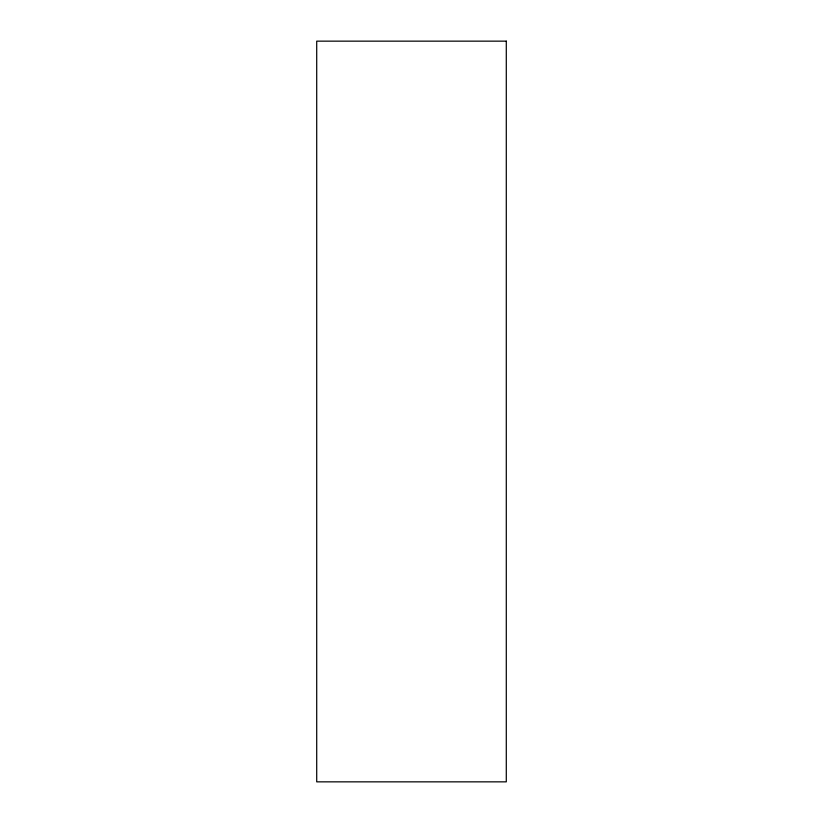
<?xml version="1.0" encoding="UTF-8"?>
<svg xmlns="http://www.w3.org/2000/svg" width="823" height="823" viewBox="0 0 823 823"><rect width="100%" height="100%" fill="white"/><g stroke="black" fill="none" stroke-linecap="round" stroke-linejoin="round"><path stroke-width="1.23" d="M506.289 41.15L316.711 41.15L316.711 781.85L506.289 781.85L506.289 41.15"/></g></svg>
